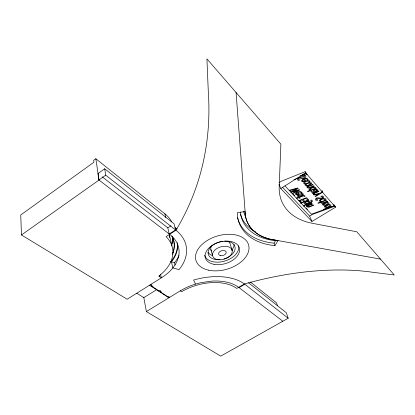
<?xml version="1.0" encoding="UTF-8"?>
<svg xmlns="http://www.w3.org/2000/svg" width="415" height="415" viewBox="0 0 415 415"><rect width="100%" height="100%" fill="white"/><g stroke="black" fill="none" stroke-linecap="round" stroke-linejoin="round"><path stroke-width="0.62" d="M171.592 245.338L172.318 242.806A46.096 30.342 -9.6 0 0 172.614 236.545M380.519 259.126L277.993 240.581L274.943 245.623L274.04 243.169L275.519 240.669A63.142 41.241 -23.4 0 1 240.472 212.018M171.794 221.963A46.361 30.876 -9.7 0 0 164.88 213.813L95.839 158.748L93.686 160.304L93.961 162.187L20.75 214.954L21.45 234.963L127.151 299.236L161.352 277.848A47.637 30.601 -10.1 0 0 169.652 234.314L98.926 179.986L97.971 173.563L104.699 168.77L174.046 223.763L175.54 229.915L169.237 233.993L167.805 227.83L102.137 176.806M98.926 179.986L105.726 175.177L104.699 168.77M21.45 234.963L99.024 180.058L95.839 158.748M167.805 227.83L170.928 225.796M279.077 182.662L281.261 181.272L305.16 171.67L307.105 174.44L293.96 179.685M280.773 188.535L305.658 172.775L335.512 207.21L311.956 221.46L280.773 188.535L278.979 184.115M150.998 286.085L152.144 285.37L150.769 284.462M154.894 288.638L155.179 288.461M156.751 289.629L143.803 297.643L136.768 293.213M158.748 291.164L159.884 290.459L161.217 291.335L160.081 292.036M163.868 294.52L164.153 294.344M167.598 296.958L168.438 296.445L169.73 297.29M143.74 297.156L146.376 311.566L180.359 290.801A41.573 23.883 -14.7 0 1 195.486 284.088L201.01 282.631L212.127 281.085A41.573 23.883 -14.7 0 1 238.667 287.377M282.475 187.201L309.637 216.075L312.225 214.498L335.004 206.131L335.512 207.21M177.413 242.759A47.253 30.689 -10 0 1 171.447 261.844L172.827 267.919L179.062 269.62A56.087 36.043 -10 0 0 175.95 230.237A614.423 372.639 21 0 0 208.304 91.808L206.919 58.878L280.882 144.192L279.202 186.511A75.696 48.913 -27.4 0 0 312.37 223.306L356.827 231.798L394.25 274.963L373.225 272.344A189.551 89.744 -16.8 0 0 244.471 283.969L236.69 288.43A39.627 22.752 -14.7 0 0 181.646 291.709L180.359 290.801M239.05 287.626L244.793 284.218L288.197 318.248L220.707 356.122L146.376 311.566M292.451 193.857L299.697 190.029L299.288 189.582L292.134 191.554L298.193 188.379L297.794 187.943L289.131 190.298M290.619 191.891L296.673 188.716L289.509 190.703M292.093 193.473L298.198 190.293L290.988 192.29M300.045 175.965L306.607 173.34M298.774 200.632L306.623 197.639L308.257 199.433L307.328 199.786L306.042 198.375L303.121 199.491L304.325 200.798L303.401 201.151L302.193 199.843L300.05 200.658L301.347 202.058L300.429 202.406M300.444 202.93L308.62 199.833L308.947 200.191L300.776 203.288L300.32 201.721M303.484 174.928L302.841 174.886L302.976 176.126L304.895 176.676C304.491 180.048 297.259 175.037 297.425 179.752A2.941 1.816 -6.9 0 0 298.369 180.349L300.071 179.954L298.675 179.633L298.323 178.803C300.092 176.759 302.322 179.82 304.345 178.424C306.332 178.144 306.623 175.592 304.325 175.55L304.185 174.31M277.993 240.581L268.941 238.941L264.801 237.593A59.132 38.434 -23.3 0 1 245.099 211.536L236.062 92.493M277.931 240.612L268.925 238.947L264.801 237.588A59.553 38.704 -23.3 0 1 245.099 211.536L237.333 212.76A67.453 43.871 -23.3 0 0 274.943 245.623M171.447 261.844L174.559 262.711L175.094 265.045M151.283 285.904L159.033 290.988M160.366 291.859L167.878 296.787M149.623 285.183L168.889 297.809M151.807 286.163L153.327 287.164M238.729 287.377L282.864 321.277M105.726 175.177L175.54 229.915M248.502 282.765L286.241 312.687L288.197 318.248M250.427 282.044L276.53 302.867L277.552 305.834M293.332 194.225L294.655 195.647M299.5 200.844L300.823 202.266M306.114 207.936L307.432 209.357M284.975 185.863L311.426 214.213L334.288 205.804L333.785 204.725L335.004 206.131M323.908 209.617L323.601 209.274L331.798 206.255L332.104 206.608M195.486 284.083L193.618 280.068A50.142 28.76 -14.6 0 1 244.471 283.969M305.16 171.67L305.658 172.775M309.637 216.075L311.956 221.46M232.255 250.707A10.168 6.396 -16.5 0 0 216.635 248.678A10.168 6.396 -16.5 0 0 218.259 259.707A10.168 6.396 -16.5 0 0 232.255 250.707L230.398 244.72A10.085 6.422 -16.5 0 0 227.783 241.297M210.83 249.467L212.537 255.505M164.88 213.813L165.741 217.501M169.237 234.252L171.976 246.059M160.569 274.133L161.352 277.848L158.753 276.079A49.209 31.618 -9.5 0 0 166.083 236.623L175.95 230.237L175.322 227.638A55.895 36.089 -10 0 1 177.106 229.168M159.593 275.586L159.848 276.826M171.986 236.14A46.713 30.378 -9.7 0 1 174.253 245.82L173.833 249.576A46.713 30.378 -9.7 0 1 172.941 252.782M172.453 236.566A46.61 30.684 -9.6 0 1 171.696 244.689M169.579 235.845A48.322 31.81 -9.2 0 1 169.745 237.603M169.263 234.107A48.322 31.81 -9.2 0 1 169.491 235.264M172.028 236.13A46.516 30.254 -9.8 0 1 173.901 249.571L172.806 253.316A46.516 30.254 -9.8 0 1 172.375 254.369M177.376 243.154A47.206 30.7 -10 0 1 170.534 262.026M179.021 255.479A51.699 33.584 -9.9 0 1 174.559 262.711M274.04 243.169A67.22 43.917 -23.4 0 1 237.992 219.457M237.811 218.876A67.22 43.917 -23.4 0 1 237.473 217.693M245.462 216.661A58.65 38.538 -23.4 0 1 243.667 211.334M255.661 231.964A62.847 41.303 -23.5 0 1 240.404 214.296M238.651 245.934A17.638 11.158 -16.5 0 1 224.214 261.222A17.638 11.158 -16.5 0 1 204.642 255.246M224.65 241.157A13.887 8.782 -16.5 0 1 235.139 247.594A13.887 8.782 -16.5 0 1 226.201 258.135M225.651 258.353A13.887 8.782 -16.5 0 1 223.96 258.919M219.898 259.676A13.887 8.782 -16.5 0 1 208.128 253.57A13.887 8.782 -16.5 0 1 217.538 242.568M218.108 242.36A13.887 8.782 -16.5 0 1 220.479 241.675M221.076 241.551A13.887 8.782 -16.5 0 1 222.876 241.271M234.065 244.414A13.825 8.798 -16.5 0 1 231.746 250.121M212.688 255.609A13.825 8.798 -16.5 0 1 208.091 252.476M211.468 251.018A10.085 6.422 -16.5 0 1 211.562 245.96M307.297 179.482L307.11 180.292L308.236 179.845C307.837 176.728 301.944 178.844 301.383 181.049L302.385 181.687L303.827 181.557L305.689 180.914L304.268 179.301L306.436 178.87L307.297 179.482M310.83 183.399C305.139 188.586 304.216 181.952 310.83 183.399M309.144 181.557L308.895 182.335L310.052 181.879C310.031 178.388 300.564 182.387 304.615 184.011L305.767 183.56L304.34 183.01L305.212 182.019L307.997 181.101L309.144 181.557M314.357 193.629C315.384 194.77 312.282 194.843 313.787 193.473L312.894 193.815L312.568 193.442L318.596 191.133L318.922 191.507L314.637 193.146L314.357 193.629M310.098 189.297L310.944 189.982L314.435 188.633C315.172 186.392 310.726 188.197 310.098 189.297M301.902 192.493L301.871 192.959L300.776 193.38L300.948 192.612L300.621 192.197L298.961 192.135L297.996 192.441L299.402 193.971L296.601 194.718L295.21 194.101C295.942 192.026 300.491 190.329 301.902 192.493M323.524 204.507C328.618 206.743 330.034 199.74 323.524 204.507M302.582 194.324C302.058 195.574 294.064 193.655 298.224 196.777L299.288 196.368L298.006 195.937L298.442 195.185L301.606 195.543L303.458 194.407L302.763 193.421L302.13 193.234L301.005 193.67L302.582 194.324M325.37 206.587C330.439 208.802 331.865 201.861 325.37 206.587M320.084 200.575C320.074 201.706 322.995 200.756 320.313 201.669L319.166 200.985C319.789 198.998 322.73 198.567 324.597 198.458C327.16 198.401 324.011 201.379 324.753 199.387C323.482 198.323 321.096 199.501 320.084 200.575M309.102 189.463L309.201 189.914L310.104 190.309L307.494 191.315L307.831 191.689L316.246 188.441L315.914 188.062L315.291 188.301L315.613 187.549C313.75 186.221 310.436 187.829 309.102 189.463M307.302 187.45L307.287 187.684C309.274 189.313 312.267 186.221 314.259 186.169L313.927 185.79C313.662 185.256 307.266 189.562 308.49 186.537L313.035 184.768L312.697 184.385L306.612 186.755L306.955 187.134L307.624 186.875L307.302 187.45M307.007 206.592L306.996 206.81C308.921 208.309 311.758 205.446 313.699 205.404L313.377 205.052C313.138 204.522 307.001 208.569 308.148 205.747L312.516 204.113L312.194 203.755L306.348 205.949L306.675 206.302L307.318 206.058L307.007 206.592M304.257 196.274L305.165 196.119C303.982 193.945 300.631 197.104 299.174 197.011L298.945 196.762L296.658 197.976L297 198.339L298.691 197.69L299.308 198.36L300.133 198.043L299.511 197.374L303.521 195.906L304.257 196.274M313.413 190.599L313.833 191.761C312.132 193.115 312.163 190.039 310.825 191.294C312.023 194.464 316.329 190.682 318.134 190.61L317.812 190.236L317.164 190.485L317.496 189.738C316.552 188.483 314.114 189.479 313.413 190.599M320.93 202.769L320.914 202.987C322.844 204.517 325.749 201.586 327.7 201.56L327.388 201.202C327.181 200.663 320.857 204.766 322.102 201.908L326.553 200.248L326.237 199.885L317.957 202.982L318.279 203.34L321.262 202.224L320.93 202.769M316.619 190.132L316.318 190.807L314.643 191.45C313.527 190.309 315.659 189.287 316.521 189.94L316.619 190.132M322.803 197.27C321.252 199.698 315.618 195.621 315.384 199.797A2.832 1.665 -7.5 0 0 316.266 200.341L317.911 199.978L316.583 199.682L316.277 198.92C317.999 197.037 320.115 199.854 322.061 198.562C323.923 198.349 324.374 195.958 322.139 195.922L320.805 196.425L322.382 196.757L322.803 197.27M309.185 202.178L308.999 202.603L305.782 203.812C303.199 202.945 308.656 200.512 309.185 202.178M312.49 201.047L310.934 202.333L305.061 204.564L304.983 204.118L303.977 203.558C304.371 201.747 310.176 199.729 309.813 202.292C313.989 201.602 308.89 200.326 311.463 200.025L312.49 201.047M305.15 184.644L305.056 185.178C306.887 186.703 310.928 185.204 311.774 183.14C309.938 181.537 306.706 183.202 305.15 184.644M322.725 204.413L322.616 204.901C324.4 206.302 328.203 204.932 329.126 203.023C327.342 201.54 324.286 203.096 322.725 204.413M324.577 206.494L324.468 206.981C326.242 208.366 330.018 207.012 330.952 205.114C329.178 203.646 326.133 205.192 324.577 206.494M302.426 180.292C301.757 181.531 304.024 181.267 304.563 180.847L303.474 179.617L302.426 180.292M296.217 193.38C295.594 194.573 297.783 194.293 298.302 193.904L297.228 192.742L296.217 193.38M322.237 191.896L320.053 193.255L313.631 194.635L313.984 195.034L318.959 193.94L315.042 196.222L315.379 196.606L322.58 192.295L322.082 190.672L322.237 191.896M304.548 205.425L303.531 205.804L303.905 206.208L304.916 205.824L304.548 205.425M311.395 202.878L305.544 205.083L305.871 205.435L311.717 203.236L311.395 202.878M208.247 270.098A27.447 17.285 -16.5 0 0 249.01 248.435A27.447 17.285 -16.5 0 0 209.487 239.206A27.447 17.285 -16.5 0 0 208.247 270.098M214.119 264.35A17.695 11.138 -16.5 0 0 239.595 249.597A17.695 11.138 -16.5 0 0 213.305 244.715A17.695 11.138 -16.5 0 0 214.119 264.35M220.707 255.65A3.917 2.464 -16.5 0 0 226.211 252.273A3.917 2.464 -16.5 0 0 220.282 251.355A3.917 2.464 -16.5 0 0 220.707 255.65"/></g></svg>
